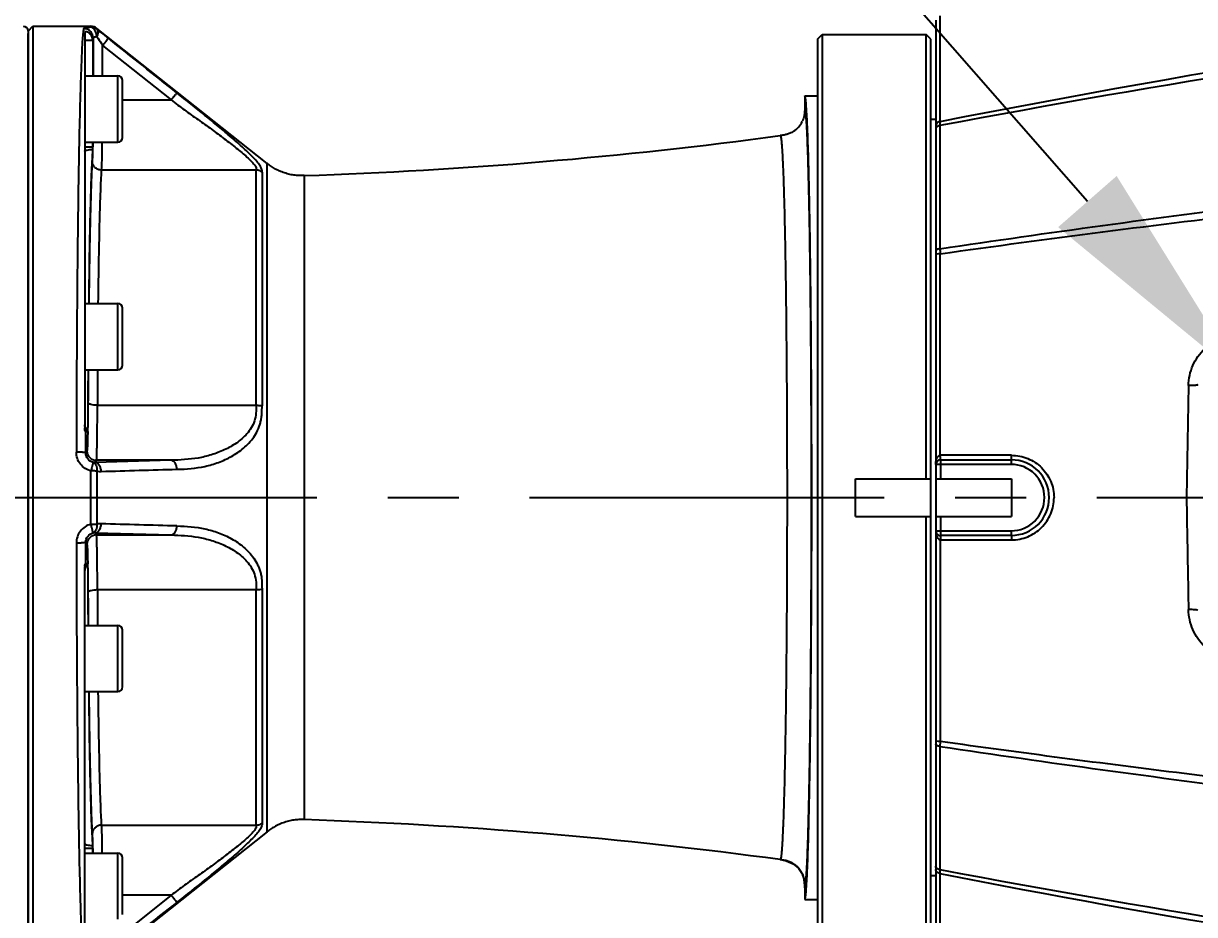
# Model space of a CAD drawing. Header units: millimetres. Extents: x 5828 to 6704, y 123 to 421.
# Drawn here: x 6413.49 to 6419.68, y 194.13 to 198.85 of the extents above; entities that cross this region are included whole.
import ezdxf
from ezdxf import colors
from ezdxf.entities.mleader import LeaderData, LeaderLine
from ezdxf.math import Vec2, Vec3

# ---------------------------------------------------------------- set-up
doc = ezdxf.new("R2010")
doc.units = ezdxf.units.MM
doc.linetypes.add('CENTER', pattern=[0.6, 0.375, -0.075, 0.075, -0.075])
for name, color, linetype in [('中心线', 7, 'Continuous'), ('外形图', 7, 'Continuous'), ('多重引线', 7, 'Continuous'), ('尺寸标注', 7, 'Continuous')]:
    doc.layers.add(name, color=color, linetype=linetype)
doc.styles.add('微软雅黑', font='msyh.ttc', dxfattribs={"height": 1.5})
doc.dimstyles.new('尺寸标注_1_20比例', dxfattribs={"dimtxt": 1.5, "dimasz": 1.25, "dimexe": 0.5, "dimexo": 0.4, "dimgap": 0.5, "dimtad": 1, "dimdec": 1, "dimlfac": 20, "dimdsep": 46, "dimtxsty": '微软雅黑', "dimcen": 0.09, "dimadec": 0, "dimazin": 0, "dimtp": 0.01, "dimtm": 0.01, "dimtfac": 1, "dimtdec": 1, "dimtofl": 0, "dimtmove": 0, "dimatfit": 3, "dimfxl": 1, "dimtolj": 1, "dimarcsym": 0})

# ---------------------------------------------------------------- blocks, each defined once
blk = doc.blocks.new('*D805')
at = {"layer": 'Defpoints', "color": 0}
for p in [(6422.8098, 207.0919), (6422.8098, 204.1861), (6419.9348, 196.9649)]:
    blk.add_point(p, dxfattribs=at)
at = {"layer": '尺寸标注', "color": 0, "lineweight": -2}
for p, q in [((6419.9348, 197.3649), (6419.9348, 207.5919)), ((6422.8098, 204.5861), (6422.8098, 207.5919)), ((6418.6848, 207.0919), (6417.4348, 207.0919)), ((6424.0598, 207.0919), (6429.9654, 207.0919))]:
    blk.add_line(p, q, dxfattribs=at)
at = {"layer": '尺寸标注', "color": 0}
for points in [[(6418.6848, 206.8836), (6418.6848, 207.3002), (6419.9348, 207.0919)], [(6424.0598, 207.3002), (6424.0598, 206.8836), (6422.8098, 207.0919)]]:
    blk.add_solid(points, dxfattribs=at)
at = {"layer": '尺寸标注', "color": 0, "insert": (6427.6376, 208.355), "char_height": 1.5, "attachment_point": 5, "style": '微软雅黑'}
blk.add_mtext('\\A1;57.5', dxfattribs=at)

msp = doc.modelspace()

# ---------------------------------------------------------------- linework, layer by layer
at = {"layer": '中心线', "linetype": 'CENTER', "ltscale": 5}
msp.add_line((6392.1624, 196.3399), (6436.3067, 196.3399), dxfattribs=at)
at = {"layer": '外形图', "color": 7, "linetype": 'Continuous'}
for p, q in [((6418.332, 198.8885), (6418.3308, 198.3278)), ((6413.5098, 198.8079), (6413.5348, 198.8329)), ((6413.5348, 198.8329), (6413.5348, 193.8469)), ((6413.5348, 198.8329), (6413.8424, 198.8329)), ((6413.8424, 198.8278), (6413.8424, 198.8329)), ((6413.8735, 198.8221), (6413.8735, 198.817)), ((6414.7738, 198.1081), (6413.8735, 198.8221)), ((6418.3098, 198.8649), (6418.3098, 193.815)), ((6413.5098, 198.8079), (6413.5098, 193.8719)), ((6413.5098, 193.8723), (6413.5098, 198.7957)), ((6413.8098, 198.8007), (6413.8098, 196.7082)), ((6413.8516, 198.7578), (6413.8098, 198.7578)), ((6413.8516, 198.7578), (6413.8516, 198.5706)), ((6413.8536, 198.7717), (6413.8535, 198.5706)), ((6417.6848, 198.7641), (6417.7098, 198.7891)), ((6417.6848, 198.7641), (6417.6848, 193.9158)), ((6417.7098, 198.7891), (6417.7098, 193.8908)), ((6417.7098, 198.7891), (6418.2598, 198.7891)), ((6418.2598, 196.4399), (6418.2598, 198.7891)), ((6418.2848, 198.7641), (6418.2598, 198.7891)), ((6418.2848, 193.9158), (6418.2848, 198.7641)), ((6413.9035, 198.5706), (6413.9036, 198.7322)), ((6413.9036, 198.7322), (6414.2663, 198.4434)), ((6413.8098, 198.5706), (6413.9848, 198.5706)), ((6413.9848, 198.2206), (6413.9848, 198.5706)), ((6414.0098, 198.2456), (6414.0098, 198.5456)), ((6414.0098, 198.4434), (6414.2663, 198.4434)), ((6417.6171, 198.4649), (6417.6171, 198.4035)), ((6417.6171, 198.4649), (6417.6172, 198.4649)), ((6417.6171, 198.4649), (6417.6848, 198.4649)), ((6417.6172, 198.4035), (6417.6171, 198.4035)), ((6418.3098, 198.3399), (6418.2848, 198.3399)), ((6418.3308, 198.3278), (6418.3314, 198.3074)), ((6418.3318, 198.3075), (6418.3323, 197.6558)), ((6413.8098, 198.2206), (6413.9848, 198.2206)), ((6413.8098, 198.1959), (6413.8516, 198.1959)), ((6413.8516, 198.2206), (6413.8516, 198.1959)), ((6417.4873, 198.2549), (6417.4872, 198.2549)), ((6417.4891, 198.2552), (6417.4873, 198.2549)), ((6417.4891, 198.2551), (6417.4873, 198.2549)), ((6414.7163, 198.0723), (6413.899, 198.0723)), ((6414.7163, 196.8285), (6414.7163, 198.0723)), ((6414.7738, 194.5717), (6414.7738, 198.1081)), ((6414.7474, 198.0619), (6414.7474, 196.8255)), ((6414.9702, 198.0434), (6414.9702, 194.6365)), ((6418.3341, 196.5636), (6418.3329, 197.6298)), ((6413.8098, 197.3664), (6413.9848, 197.3664)), ((6413.9848, 197.0164), (6413.9848, 197.3664)), ((6414.0098, 197.0414), (6414.0098, 197.3414)), ((6413.8098, 197.0164), (6413.9848, 197.0164)), ((6419.6468, 196.9324), (6419.636, 196.3399)), ((6413.8767, 196.8285), (6414.7163, 196.8285)), ((6413.8128, 196.6899), (6413.8253, 196.6899)), ((6413.821, 196.5873), (6413.8153, 196.5758)), ((6413.8654, 196.5262), (6413.871, 196.5373)), ((6414.2663, 196.5373), (6413.8654, 196.5262)), ((6414.2663, 196.5373), (6413.871, 196.5373)), ((6418.7105, 196.5638), (6418.3341, 196.5636)), ((6418.3348, 196.5399), (6418.3348, 196.4399)), ((6418.3348, 196.5399), (6418.7098, 196.5399)), ((6418.7098, 196.5154), (6418.7098, 196.5399)), ((6413.8424, 196.1989), (6413.8424, 196.481)), ((6413.8735, 196.4804), (6413.8735, 196.1995)), ((6418.7098, 196.5154), (6418.3348, 196.5154)), ((6417.8848, 196.2399), (6417.8848, 196.4399)), ((6417.8848, 196.4399), (6418.2848, 196.4399)), ((6418.3098, 196.4399), (6418.7098, 196.4399)), ((6418.7098, 196.4399), (6418.7098, 196.2399)), ((6417.8848, 196.2399), (6418.2848, 196.2399)), ((6418.2598, 193.8908), (6418.2598, 196.2399)), ((6418.3098, 196.2399), (6418.7098, 196.2399)), ((6418.3348, 196.2399), (6418.3348, 196.1399)), ((6413.871, 196.1425), (6413.8654, 196.1537)), ((6413.8654, 196.1537), (6414.2663, 196.1425)), ((6418.3348, 196.1645), (6418.7098, 196.1645)), ((6418.7098, 196.1399), (6418.7098, 196.1645)), ((6413.8153, 196.104), (6413.821, 196.0926)), ((6413.871, 196.1425), (6414.2663, 196.1425)), ((6418.3341, 196.1162), (6418.7105, 196.1161)), ((6418.7098, 196.1399), (6418.3348, 196.1399)), ((6413.8098, 193.8792), (6413.8098, 195.9717)), ((6413.8253, 195.9899), (6413.8128, 195.9899)), ((6414.7163, 195.8514), (6413.8767, 195.8514)), ((6414.7163, 194.6075), (6414.7163, 195.8514)), ((6414.7474, 195.8543), (6414.7474, 194.6179)), ((6413.8098, 195.6635), (6413.9848, 195.6635)), ((6413.9848, 195.3135), (6413.9848, 195.6635)), ((6414.0098, 195.3385), (6414.0098, 195.6385)), ((6413.8098, 195.3135), (6413.9848, 195.3135)), ((6418.3329, 195.0501), (6418.3323, 195.0241)), ((6418.3318, 195.0241), (6418.3314, 194.3724)), ((6413.899, 194.6075), (6414.7163, 194.6075)), ((6414.7738, 194.5717), (6413.8735, 193.8577)), ((6413.8516, 194.484), (6413.8098, 194.484)), ((6413.8516, 194.484), (6413.8516, 194.4593)), ((6413.8098, 194.4593), (6413.9848, 194.4593)), ((6413.9848, 194.1093), (6413.9848, 194.4593)), ((6414.0098, 194.1343), (6414.0098, 194.4343)), ((6417.4872, 194.425), (6417.4873, 194.425)), ((6417.4887, 194.4248), (6417.4873, 194.425)), ((6417.4887, 194.4247), (6417.4873, 194.425)), ((6418.3098, 194.3399), (6418.2848, 194.3399)), ((6418.3308, 194.352), (6418.332, 193.7914)), ((6414.2663, 194.2365), (6413.9036, 193.9476)), ((6414.2663, 194.2365), (6414.0098, 194.2365)), ((6417.6171, 194.2763), (6417.6171, 194.2149)), ((6417.6171, 194.2763), (6417.6172, 194.2763)), ((6417.6172, 194.2149), (6417.6171, 194.2149)), ((6417.6171, 194.2149), (6417.6848, 194.2149))]:
    msp.add_line(p, q, dxfattribs=at)
msp.add_lwpolyline([(6417.4872, 194.425), (6417.5194, 194.4191), (6417.5561, 194.4034), (6417.5843, 194.3794), (6417.6046, 194.3484), (6417.6156, 194.31), (6417.6171, 194.2763)], dxfattribs=at)
for centre, radius, start, end in [((6430.2659, 134.9574), 64.4644, 94.343162, 100.668847), ((6429.6347, 140.8304), 58.598, 96.917156, 101.122357), ((6413.4848, 198.8075), 0.025, 0, 89), ((6413.8424, 198.7829), 0.05, 51.58558, 90), ((6413.8424, 198.7777), 0.0501, 51.65977, 90.00437), ((6413.9848, 198.5456), 0.025, 0, 90), ((6417.4876, 198.3857), 0.129, 302.94439, 333.89504), ((6417.4911, 198.3839), 0.1251, 333.96246, 335.25832), ((6417.4887, 198.3842), 0.1272, 296.81353, 302.88834), ((6407.0702, 198.323), 6.7827, 358.92622, 359.12509), ((6413.9848, 198.2456), 0.025, 270, 0), ((6414.1377, 223.0295), 25, 271.90825, 277.69968), ((6413.9848, 197.3414), 0.025, 0, 90), ((6507.4466, 196.3864), 93.6215, 179.613828, 179.801232), ((6499.548, 196.3958), 85.6725, 179.584083, 179.710623), ((6413.9848, 197.0414), 0.025, 270, 0), ((6413.8599, 196.7262), 0.0501, 180.0423, 226.34527), ((6413.871, 196.5873), 0.05, 180.05822, 269.96976), ((6413.8625, 196.578), 0.0519, 260.27597, 273.19401), ((6418.3348, 196.5149), 0.025, 90, 180), ((6418.7098, 196.3399), 0.2, 270, 90), ((6413.8936, 196.5788), 0.1004, 258.45064, 271.65695), ((6418.7098, 196.3404), 0.175, 359.85997, 89.99435), ((6418.7098, 196.3395), 0.175, 270.00645, 0.13985), ((6413.8625, 196.1018), 0.0519, 86.80422, 99.72592), ((6413.8936, 196.1011), 0.1004, 88.33973, 101.55287), ((6418.3348, 196.1649), 0.025, 180, 270.00027), ((6413.871, 196.0925), 0.05, 90.03021, 179.94175), ((6413.8863, 195.9717), 0.0765, 177.21106, 180.03322), ((6413.8601, 195.9537), 0.0503, 164.57894, 178.74616), ((6413.8599, 195.9537), 0.0501, 149.09065, 164.51838), ((6413.86, 195.9535), 0.0503, 133.6546, 149.02949), ((6413.8611, 195.9528), 0.0507, 132.88445, 148.69312), ((6509.8231, 196.3056), 95.9981, 180.201088, 180.383853), ((6497.9915, 196.2745), 84.1159, 180.288203, 180.417084), ((6413.9848, 195.6385), 0.025, 0, 90), ((6413.9848, 195.3385), 0.025, 270, 0), ((6414.1377, 169.6504), 25, 82.30032, 88.09175), ((6407.4145, 194.3627), 6.4383, 0.85996, 1.07961), ((6413.9848, 194.4343), 0.025, 0, 90), ((6417.488, 194.2946), 0.1284, 46.55574, 63.10248), ((6417.4893, 194.2959), 0.1266, 40.74632, 46.57943), ((6417.4869, 194.2941), 0.1295, 29.12329, 40.64944), ((6417.484, 194.2924), 0.1329, 24.61647, 29.16955), ((6430.3096, 258.0543), 64.7986, 259.347477, 265.64051), ((6429.6878, 252.1677), 58.9205, 258.886661, 265.827757)]:
    msp.add_arc(centre, radius, start, end, dxfattribs=at)
for points, knots in [([(6413.8036, 198.8214), (6413.8034, 198.8204), (6413.8026, 198.8156), (6413.802, 198.8107), (6413.8016, 198.8068)], [0, 0, 0, 0, 0.212936, 1, 1, 1, 1]), ([(6413.8424, 198.8278), (6413.837, 198.8275), (6413.8276, 198.8269), (6413.8156, 198.8256), (6413.8082, 198.8242), (6413.8047, 198.8228), (6413.8037, 198.8219), (6413.8036, 198.8214)], [0, 0, 0, 0, 0.405421, 0.712736, 0.909587, 0.966421, 1, 1, 1, 1]), ([(6413.8536, 198.7717), (6413.8536, 198.7781), (6413.851, 198.7912), (6413.8398, 198.8077), (6413.8233, 198.8188), (6413.8101, 198.8214), (6413.8036, 198.8214)], [0, 0, 0, 0, 0.249441, 0.499195, 0.749443, 1, 1, 1, 1]), ([(6413.873, 198.7793), (6413.8727, 198.7854), (6413.8709, 198.7971), (6413.8644, 198.8125), (6413.8549, 198.8238), (6413.8464, 198.8275), (6413.8424, 198.8278)], [0, 0, 0, 0, 0.298098, 0.571838, 0.804954, 1, 1, 1, 1]), ([(6413.8735, 198.817), (6413.8753, 198.8153), (6413.879, 198.8087), (6413.879, 198.795), (6413.8755, 198.7847), (6413.873, 198.7793)], [0, 0, 0, 0, 0.189223, 0.544547, 1, 1, 1, 1]), ([(6413.8735, 198.817), (6413.8783, 198.8134), (6413.8989, 198.7978), (6413.9192, 198.7819), (6413.9347, 198.7696)], [0, 0, 0, 0, 0.233339, 1, 1, 1, 1]), ([(6413.7978, 198.7651), (6413.795, 198.7257), (6413.7905, 198.6284), (6413.7849, 198.4562), (6413.7797, 198.2332), (6413.7752, 197.9648), (6413.7713, 197.6574), (6413.7672, 197.1917), (6413.7657, 196.8292), (6413.7653, 196.5806)], [0, 0, 0, 0, 0.054209, 0.133712, 0.236619, 0.36047, 0.502299, 0.658708, 1, 1, 1, 1]), ([(6413.8016, 198.8068), (6413.8012, 198.804), (6413.7997, 198.7901), (6413.7986, 198.7761), (6413.7978, 198.7651)], [0, 0, 0, 0, 0.206741, 1, 1, 1, 1]), ([(6413.8516, 198.7578), (6413.8516, 198.7661), (6413.8484, 198.7788), (6413.84, 198.7907), (6413.834, 198.7965), (6413.8284, 198.8007), (6413.8214, 198.8031), (6413.8154, 198.8038), (6413.8098, 198.8025), (6413.8098, 198.8006)], [0, 0, 0, 0, 0.354285, 0.532733, 0.622122, 0.708993, 0.83453, 0.919557, 1, 1, 1, 1]), ([(6413.8516, 198.7578), (6413.8518, 198.7592), (6413.8524, 198.7638), (6413.853, 198.7684), (6413.8536, 198.7717)], [0, 0, 0, 0, 0.286152, 1, 1, 1, 1]), ([(6413.8536, 198.7717), (6413.8538, 198.774), (6413.8589, 198.7765), (6413.8654, 198.7781), (6413.8703, 198.7789), (6413.873, 198.7793)], [0, 0, 0, 0, 0.322227, 0.617728, 1, 1, 1, 1]), ([(6413.873, 198.7793), (6413.8756, 198.7755), (6413.886, 198.76), (6413.8961, 198.7442), (6413.9036, 198.7322)], [0, 0, 0, 0, 0.242014, 1, 1, 1, 1]), ([(6413.9347, 198.7696), (6413.9343, 198.7694), (6413.9333, 198.7682), (6413.9313, 198.7661), (6413.9284, 198.7626), (6413.9245, 198.7581), (6413.92, 198.7525), (6413.9129, 198.7438), (6413.9074, 198.7369), (6413.9036, 198.7322)], [0, 0, 0, 0, 0.026932, 0.088612, 0.183168, 0.307109, 0.456291, 0.625636, 1, 1, 1, 1]), ([(6414.2973, 198.4807), (6414.2969, 198.4805), (6414.296, 198.4793), (6414.2939, 198.4771), (6414.291, 198.4736), (6414.2854, 198.467), (6414.277, 198.4568), (6414.27, 198.4481), (6414.2663, 198.4434)], [0, 0, 0, 0, 0.028502, 0.091264, 0.186379, 0.310384, 0.627783, 1, 1, 1, 1]), ([(6414.2663, 198.4434), (6414.2897, 198.4255), (6414.3367, 198.3901), (6414.4085, 198.3397), (6414.4789, 198.2894), (6414.5358, 198.2473), (6414.5796, 198.2138), (6414.6107, 198.1893), (6414.6401, 198.1655), (6414.6667, 198.1427), (6414.6889, 198.1214), (6414.7039, 198.1049), (6414.7121, 198.093), (6414.7165, 198.0839), (6414.7172, 198.0766), (6414.7163, 198.0724)], [0, 0, 0, 0, 0.149931, 0.299262, 0.44653, 0.590025, 0.65958, 0.727081, 0.791683, 0.851733, 0.905261, 0.948404, 0.96486, 0.978244, 1, 1, 1, 1]), ([(6414.7474, 198.0619), (6414.7474, 198.0664), (6414.7466, 198.0771), (6414.7379, 198.0943), (6414.7229, 198.1143), (6414.7022, 198.1373), (6414.6771, 198.1625), (6414.6487, 198.1892), (6414.618, 198.2168), (6414.5742, 198.255), (6414.5166, 198.3036), (6414.4205, 198.3824), (6414.3468, 198.4413), (6414.2973, 198.4807)], [0, 0, 0, 0, 0.021639, 0.05083, 0.091498, 0.142208, 0.200245, 0.263421, 0.330259, 0.399793, 0.544523, 0.694222, 1, 1, 1, 1]), ([(6417.6255, 198.41), (6417.6249, 198.4178), (6417.6237, 198.4314), (6417.622, 198.447), (6417.6205, 198.4561), (6417.6195, 198.4606), (6417.6186, 198.4633), (6417.6177, 198.4648), (6417.6172, 198.4649)], [0, 0, 0, 0, 0.423749, 0.730739, 0.840393, 0.921043, 0.973308, 1, 1, 1, 1]), ([(6417.6531, 196.3399), (6417.6531, 196.4738), (6417.6527, 196.7366), (6417.651, 197.0603), (6417.649, 197.3079), (6417.6472, 197.4808), (6417.6451, 197.6428), (6417.6428, 197.7922), (6417.6402, 197.9278), (6417.6374, 198.0481), (6417.6345, 198.152), (6417.6317, 198.2279), (6417.6294, 198.2797), (6417.6278, 198.3116), (6417.6261, 198.3388), (6417.6244, 198.3612), (6417.6228, 198.3788), (6417.6211, 198.3914), (6417.6196, 198.399), (6417.6184, 198.4024), (6417.6176, 198.4035), (6417.6172, 198.4035)], [0, 0, 0, 0, 0.194591, 0.381739, 0.470256, 0.554262, 0.632953, 0.705574, 0.771431, 0.829891, 0.880397, 0.922467, 0.940209, 0.955701, 0.968903, 0.979788, 0.988333, 0.994522, 0.998364, 0.99943, 1, 1, 1, 1]), ([(6417.6255, 194.2699), (6417.6282, 194.3063), (6417.6324, 194.3976), (6417.6377, 194.5605), (6417.6424, 194.7734), (6417.6465, 195.0304), (6417.6498, 195.3241), (6417.6532, 195.7648), (6417.6548, 196.34), (6417.6532, 196.9152), (6417.6498, 197.3558), (6417.6465, 197.6496), (6417.6424, 197.9065), (6417.6377, 198.1194), (6417.6324, 198.2823), (6417.6282, 198.3736), (6417.6255, 198.41)], [0, 0, 0, 0, 0.026442, 0.066175, 0.118093, 0.18074, 0.25236, 0.33094, 0.500013, 0.669084, 0.747661, 0.819278, 0.881921, 0.933835, 0.973563, 1, 1, 1, 1]), ([(6417.6155, 198.3687), (6417.6151, 198.3656), (6417.6129, 198.3529), (6417.6088, 198.3404), (6417.6047, 198.3316)], [0, 0, 0, 0, 0.245559, 1, 1, 1, 1]), ([(6418.3308, 198.3278), (6418.3253, 198.3271), (6418.3148, 198.3226), (6418.3098, 198.3119), (6418.3098, 198.3069)], [0, 0, 0, 0, 0.527128, 1, 1, 1, 1]), ([(6418.3323, 197.6558), (6418.9055, 197.742), (6420.0542, 197.8992), (6421.7818, 198.0965), (6423.5134, 198.2529), (6424.6698, 198.3295), (6425.2483, 198.3615)], [0, 0, 0, 0, 0.250048, 0.500081, 0.750075, 1, 1, 1, 1]), ([(6417.522, 198.2614), (6417.5193, 198.2606), (6417.5085, 198.2579), (6417.4974, 198.2562), (6417.4891, 198.2551)], [0, 0, 0, 0, 0.252996, 1, 1, 1, 1]), ([(6417.546, 198.2707), (6417.5441, 198.2697), (6417.5363, 198.2661), (6417.5282, 198.2632), (6417.522, 198.2614)], [0, 0, 0, 0, 0.253422, 1, 1, 1, 1]), ([(6418.3314, 198.3074), (6418.3295, 198.3073), (6418.3227, 198.306), (6418.3159, 198.3024), (6418.3128, 198.2983)], [0, 0, 0, 0, 0.273421, 1, 1, 1, 1]), ([(6418.3329, 197.6298), (6418.906, 197.7102), (6420.0542, 197.8577), (6421.7806, 198.0427), (6423.5105, 198.1882), (6424.6657, 198.2569), (6425.2435, 198.2846)], [0, 0, 0, 0, 0.250047, 0.500082, 0.750077, 1, 1, 1, 1]), ([(6413.899, 198.0724), (6413.9, 198.0897), (6413.9015, 198.139), (6413.9021, 198.1882), (6413.9024, 198.2202)], [0, 0, 0, 0, 0.350861, 1, 1, 1, 1]), ([(6417.4873, 198.2549), (6417.4877, 198.2548), (6417.4885, 198.2539), (6417.4898, 198.2507), (6417.4913, 198.2437), (6417.4929, 198.232), (6417.4946, 198.2157), (6417.4963, 198.1949), (6417.498, 198.1697), (6417.4996, 198.1401), (6417.502, 198.092), (6417.5047, 198.0216), (6417.5077, 197.9252), (6417.5105, 197.8136), (6417.5131, 197.6878), (6417.5154, 197.5491), (6417.5175, 197.3988), (6417.5193, 197.2383), (6417.5213, 197.0086), (6417.523, 196.7081), (6417.5235, 196.4642), (6417.5235, 196.3399)], [0, 0, 0, 0, 0.000594, 0.001671, 0.005519, 0.011709, 0.020251, 0.031131, 0.044328, 0.059814, 0.07755, 0.119608, 0.170102, 0.228553, 0.294402, 0.367018, 0.445707, 0.529714, 0.618234, 0.805392, 1, 1, 1, 1]), ([(6413.8098, 198.1718), (6413.8098, 198.1734), (6413.8128, 198.1757), (6413.817, 198.1774), (6413.8246, 198.1795), (6413.8366, 198.1812), (6413.847, 198.1818), (6413.8527, 198.182)], [0, 0, 0, 0, 0.106142, 0.197015, 0.314981, 0.623806, 1, 1, 1, 1]), ([(6413.8512, 198.1777), (6413.8499, 198.1625), (6413.8476, 198.1263), (6413.8432, 198.0314), (6413.8386, 197.8729), (6413.8338, 197.6396), (6413.8315, 197.4649), (6413.8304, 197.369)], [0, 0, 0, 0, 0.056499, 0.134569, 0.352176, 0.644433, 1, 1, 1, 1]), ([(6413.8512, 198.1777), (6413.8511, 198.1711), (6413.8506, 198.1521), (6413.8498, 198.133), (6413.849, 198.1205)], [0, 0, 0, 0, 0.344354, 1, 1, 1, 1]), ([(6413.849, 198.1205), (6413.8466, 198.0818), (6413.8427, 197.9872), (6413.8381, 197.8211), (6413.834, 197.6089), (6413.8319, 197.4526), (6413.8309, 197.3678)], [0, 0, 0, 0, 0.154204, 0.377214, 0.662091, 1, 1, 1, 1]), ([(6413.899, 198.0723), (6413.8925, 198.0724), (6413.8795, 198.0749), (6413.8629, 198.0856), (6413.8517, 198.1015), (6413.849, 198.1142), (6413.849, 198.1205)], [0, 0, 0, 0, 0.25422, 0.506115, 0.754461, 1, 1, 1, 1]), ([(6413.8812, 197.3686), (6413.8822, 197.4478), (6413.8844, 197.5937), (6413.8884, 197.7919), (6413.8929, 197.9473), (6413.8967, 198.036), (6413.899, 198.0723)], [0, 0, 0, 0, 0.337408, 0.621812, 0.844851, 1, 1, 1, 1]), ([(6414.7474, 198.0619), (6414.7408, 198.0669), (6414.7301, 198.0715), (6414.7191, 198.0723), (6414.7163, 198.0723)], [0, 0, 0, 0, 0.747174, 1, 1, 1, 1]), ([(6414.9702, 198.0435), (6414.9627, 198.0433), (6414.9468, 198.0427), (6414.9216, 198.0444), (6414.8943, 198.0494), (6414.8659, 198.0572), (6414.8384, 198.0678), (6414.8135, 198.0801), (6414.7922, 198.0937), (6414.7798, 198.1036), (6414.7739, 198.1082)], [0, 0, 0, 0, 0.106958, 0.224643, 0.35817, 0.500025, 0.64187, 0.775376, 0.893046, 1, 1, 1, 1]), ([(6418.3323, 197.6558), (6418.3294, 197.6556), (6418.3238, 197.6548), (6418.3155, 197.6523), (6418.3098, 197.6474), (6418.3098, 197.6439)], [0, 0, 0, 0, 0.329402, 0.617608, 1, 1, 1, 1]), ([(6418.3318, 197.6558), (6418.3321, 197.6537), (6418.3329, 197.645), (6418.3328, 197.6363), (6418.3329, 197.6298)], [0, 0, 0, 0, 0.241721, 1, 1, 1, 1]), ([(6418.3329, 197.6298), (6418.3274, 197.6296), (6418.3199, 197.6287), (6418.312, 197.6258), (6418.3098, 197.6233), (6418.3098, 197.6222)], [0, 0, 0, 0, 0.654811, 0.871041, 1, 1, 1, 1]), ([(6419.6468, 196.9324), (6419.6474, 196.9685), (6419.6633, 197.0413), (6419.7267, 197.1328), (6419.8199, 197.1937), (6419.8932, 197.208), (6419.9295, 197.2081)], [0, 0, 0, 0, 0.249349, 0.499112, 0.749479, 1, 1, 1, 1]), ([(6413.8277, 197.0179), (6413.8276, 197.0035), (6413.8272, 196.9448), (6413.8269, 196.8862), (6413.8267, 196.8421)], [0, 0, 0, 0, 0.246874, 1, 1, 1, 1]), ([(6419.6952, 196.9365), (6419.6952, 196.936), (6419.6937, 196.9352), (6419.6911, 196.9346), (6419.6866, 196.9338), (6419.6779, 196.933), (6419.6644, 196.9323), (6419.653, 196.9323), (6419.6468, 196.9324)], [0, 0, 0, 0, 0.026894, 0.085485, 0.177563, 0.300284, 0.620321, 1, 1, 1, 1]), ([(6413.8267, 196.8421), (6413.8266, 196.8305), (6413.8264, 196.7869), (6413.8261, 196.7432), (6413.8256, 196.7112)], [0, 0, 0, 0, 0.264822, 1, 1, 1, 1]), ([(6413.8767, 196.8285), (6413.8703, 196.8285), (6413.8585, 196.8292), (6413.8447, 196.8314), (6413.8357, 196.8343), (6413.8303, 196.8368), (6413.8268, 196.8399), (6413.8267, 196.8421)], [0, 0, 0, 0, 0.353537, 0.658746, 0.780831, 0.878072, 1, 1, 1, 1]), ([(6413.871, 196.5374), (6413.8716, 196.5389), (6413.8725, 196.545), (6413.8731, 196.5595), (6413.874, 196.584), (6413.8747, 196.6183), (6413.8754, 196.6613), (6413.8762, 196.7323), (6413.8765, 196.7889), (6413.8767, 196.8285)], [0, 0, 0, 0, 0.01639, 0.063479, 0.149409, 0.268224, 0.417195, 0.592367, 1, 1, 1, 1]), ([(6414.7163, 196.8285), (6414.7168, 196.8144), (6414.716, 196.7863), (6414.7087, 196.7454), (6414.6918, 196.7086), (6414.6685, 196.6774), (6414.6414, 196.6508), (6414.6022, 196.6205), (6414.5485, 196.5906), (6414.4801, 196.5649), (6414.3862, 196.5424), (6414.314, 196.539), (6414.2663, 196.5374)], [0, 0, 0, 0, 0.070771, 0.140076, 0.206769, 0.271106, 0.334073, 0.396195, 0.518568, 0.639995, 0.761149, 1, 1, 1, 1]), ([(6414.2973, 196.4901), (6414.3469, 196.4907), (6414.422, 196.4966), (6414.5181, 196.5246), (6414.5872, 196.5562), (6414.6405, 196.5923), (6414.6785, 196.6281), (6414.7042, 196.6593), (6414.7253, 196.6953), (6414.7372, 196.729), (6414.7438, 196.7575), (6414.7459, 196.78), (6414.7466, 196.8027), (6414.7472, 196.8179), (6414.7474, 196.8255)], [0, 0, 0, 0, 0.236086, 0.354777, 0.474659, 0.596647, 0.659015, 0.722723, 0.788385, 0.856579, 0.89168, 0.927535, 0.963807, 1, 1, 1, 1]), ([(6414.7163, 196.8285), (6414.7191, 196.8285), (6414.7295, 196.8282), (6414.7399, 196.8272), (6414.7474, 196.8256)], [0, 0, 0, 0, 0.267072, 1, 1, 1, 1]), ([(6413.8128, 196.6899), (6413.8121, 196.691), (6413.8112, 196.6938), (6413.8101, 196.6999), (6413.8098, 196.7048), (6413.8098, 196.7082)], [0, 0, 0, 0, 0.202974, 0.46272, 1, 1, 1, 1]), ([(6413.8253, 196.6899), (6413.8251, 196.6749), (6413.8246, 196.6488), (6413.8237, 196.6163), (6413.8227, 196.5973), (6413.8218, 196.589), (6413.821, 196.5873)], [0, 0, 0, 0, 0.439296, 0.761334, 0.944784, 1, 1, 1, 1]), ([(6413.8253, 196.6899), (6413.8254, 196.6899), (6413.8258, 196.6899), (6413.8262, 196.6899), (6413.8266, 196.6899)], [0, 0, 0, 0, 0.096084, 1, 1, 1, 1]), ([(6413.8153, 196.5758), (6413.8152, 196.5763), (6413.8135, 196.5771), (6413.8108, 196.5778), (6413.806, 196.5786), (6413.7999, 196.5793), (6413.7925, 196.5799), (6413.7808, 196.5805), (6413.7716, 196.5806), (6413.7653, 196.5806)], [0, 0, 0, 0, 0.028558, 0.089315, 0.182973, 0.306728, 0.456091, 0.625699, 1, 1, 1, 1]), ([(6413.8424, 196.481), (6413.8314, 196.4836), (6413.8102, 196.4928), (6413.785, 196.5163), (6413.7689, 196.5467), (6413.7653, 196.5694), (6413.7653, 196.5806)], [0, 0, 0, 0, 0.250386, 0.500579, 0.750479, 1, 1, 1, 1]), ([(6413.8537, 196.5268), (6413.843, 196.5293), (6413.8227, 196.5422), (6413.8152, 196.5649), (6413.8153, 196.5758)], [0, 0, 0, 0, 0.503275, 1, 1, 1, 1]), ([(6413.8537, 196.5268), (6413.8535, 196.5265), (6413.8533, 196.5251), (6413.8524, 196.5224), (6413.8514, 196.5182), (6413.8493, 196.51), (6413.8463, 196.4975), (6413.8438, 196.4868), (6413.8424, 196.481)], [0, 0, 0, 0, 0.025533, 0.086046, 0.179688, 0.303073, 0.62208, 1, 1, 1, 1]), ([(6413.8537, 196.5268), (6413.8572, 196.5258), (6413.864, 196.5214), (6413.8706, 196.5104), (6413.874, 196.4962), (6413.874, 196.4858), (6413.8735, 196.4804)], [0, 0, 0, 0, 0.197323, 0.427913, 0.698846, 1, 1, 1, 1]), ([(6413.8965, 196.4784), (6413.8962, 196.4845), (6413.8944, 196.4962), (6413.8878, 196.5115), (6413.8781, 196.5226), (6413.8694, 196.526), (6413.8654, 196.5262)], [0, 0, 0, 0, 0.298723, 0.571487, 0.80361, 1, 1, 1, 1]), ([(6414.2973, 196.4901), (6414.297, 196.4961), (6414.2951, 196.5077), (6414.2886, 196.5229), (6414.2789, 196.5338), (6414.2703, 196.5371), (6414.2663, 196.5373)], [0, 0, 0, 0, 0.29874, 0.57125, 0.8033, 1, 1, 1, 1]), ([(6418.3098, 196.5149), (6418.3098, 196.5243), (6418.3115, 196.5371), (6418.3166, 196.5486), (6418.3182, 196.5514)], [0, 0, 0, 0, 0.746649, 1, 1, 1, 1]), ([(6418.3182, 196.5514), (6418.3199, 196.5543), (6418.3239, 196.56), (6418.3306, 196.5634), (6418.3341, 196.5636)], [0, 0, 0, 0, 0.491517, 1, 1, 1, 1]), ([(6418.3348, 196.5399), (6418.3347, 196.5399), (6418.335, 196.5409), (6418.3346, 196.5418), (6418.3347, 196.5442), (6418.3346, 196.547), (6418.3345, 196.5505), (6418.3343, 196.5562), (6418.3342, 196.5606), (6418.3341, 196.5636)], [0, 0, 0, 0, 0.019132, 0.075272, 0.166458, 0.289712, 0.440497, 0.613959, 1, 1, 1, 1]), ([(6418.7098, 196.5399), (6418.71, 196.5399), (6418.7099, 196.5409), (6418.7102, 196.5419), (6418.7102, 196.5442), (6418.7104, 196.5484), (6418.7104, 196.5551), (6418.7105, 196.5607), (6418.7105, 196.5638)], [0, 0, 0, 0, 0.019731, 0.075973, 0.167165, 0.290343, 0.614493, 1, 1, 1, 1]), ([(6418.7105, 196.5638), (6418.7397, 196.5638), (6418.7987, 196.5522), (6418.8735, 196.5025), (6418.9237, 196.4281), (6418.9355, 196.3691), (6418.9355, 196.3399)], [0, 0, 0, 0, 0.250094, 0.499976, 0.749984, 1, 1, 1, 1]), ([(6413.8735, 196.4804), (6413.8711, 196.4805), (6413.8608, 196.4809), (6413.8504, 196.481), (6413.8424, 196.481)], [0, 0, 0, 0, 0.22446, 1, 1, 1, 1]), ([(6418.3348, 196.5154), (6418.3316, 196.5154), (6418.327, 196.5153), (6418.3211, 196.5153), (6418.3173, 196.5153), (6418.3144, 196.5151), (6418.3119, 196.5152), (6418.3108, 196.5149), (6418.3098, 196.5151), (6418.3098, 196.5149)], [0, 0, 0, 0, 0.382497, 0.555374, 0.706783, 0.831031, 0.923526, 0.98044, 1, 1, 1, 1]), ([(6417.5235, 196.3399), (6417.5235, 196.2156), (6417.523, 195.9717), (6417.5213, 195.6713), (6417.5193, 195.4416), (6417.5175, 195.2811), (6417.5154, 195.1308), (6417.5131, 194.9921), (6417.5105, 194.8663), (6417.5077, 194.7547), (6417.5047, 194.6582), (6417.502, 194.5878), (6417.4996, 194.5398), (6417.498, 194.5102), (6417.4963, 194.485), (6417.4946, 194.4642), (6417.4929, 194.4479), (6417.4913, 194.4362), (6417.4898, 194.4291), (6417.4885, 194.4259), (6417.4877, 194.425), (6417.4873, 194.425)], [0, 0, 0, 0, 0.194596, 0.381744, 0.470264, 0.554272, 0.632962, 0.70558, 0.77143, 0.829884, 0.88038, 0.92244, 0.940179, 0.955667, 0.968865, 0.979747, 0.98829, 0.99448, 0.998329, 0.999406, 1, 1, 1, 1]), ([(6417.6172, 194.2763), (6417.6176, 194.2764), (6417.6184, 194.2774), (6417.6196, 194.2808), (6417.6211, 194.2885), (6417.6228, 194.3011), (6417.6244, 194.3187), (6417.6261, 194.3411), (6417.6278, 194.3683), (6417.6294, 194.4002), (6417.6317, 194.452), (6417.6345, 194.5279), (6417.6374, 194.6318), (6417.6402, 194.7521), (6417.6428, 194.8876), (6417.6451, 195.0371), (6417.6472, 195.1991), (6417.649, 195.372), (6417.651, 195.6195), (6417.6527, 195.9432), (6417.6531, 196.206), (6417.6531, 196.3399)], [0, 0, 0, 0, 0.00057, 0.001636, 0.005478, 0.011668, 0.020214, 0.031101, 0.044304, 0.059798, 0.077543, 0.119615, 0.170122, 0.228585, 0.294443, 0.367065, 0.445757, 0.529765, 0.618282, 0.80542, 1, 1, 1, 1]), ([(6418.7105, 196.1161), (6418.7397, 196.1164), (6418.7986, 196.1274), (6418.8611, 196.1691), (6418.8985, 196.2145), (6418.9198, 196.2533), (6418.9322, 196.2959), (6418.9348, 196.3253), (6418.9355, 196.3399)], [0, 0, 0, 0, 0.249389, 0.498673, 0.623914, 0.749339, 0.874496, 1, 1, 1, 1]), ([(6419.636, 196.3399), (6419.6369, 196.2905), (6419.6404, 196.093), (6419.644, 195.8955), (6419.6468, 195.7475)], [0, 0, 0, 0, 0.250385, 1, 1, 1, 1]), ([(6413.8424, 196.1989), (6413.8314, 196.1962), (6413.8102, 196.1871), (6413.785, 196.1635), (6413.7689, 196.1332), (6413.7653, 196.1105), (6413.7653, 196.0992)], [0, 0, 0, 0, 0.250464, 0.500585, 0.750458, 1, 1, 1, 1]), ([(6413.8153, 196.104), (6413.8152, 196.115), (6413.8227, 196.1377), (6413.843, 196.1505), (6413.8537, 196.153)], [0, 0, 0, 0, 0.496887, 1, 1, 1, 1]), ([(6413.8424, 196.1989), (6413.8452, 196.1989), (6413.8555, 196.1989), (6413.8659, 196.1991), (6413.8735, 196.1995)], [0, 0, 0, 0, 0.268377, 1, 1, 1, 1]), ([(6413.8537, 196.153), (6413.8535, 196.1534), (6413.8533, 196.1547), (6413.8524, 196.1574), (6413.8514, 196.1617), (6413.8493, 196.1698), (6413.8463, 196.1824), (6413.8438, 196.1931), (6413.8424, 196.1989)], [0, 0, 0, 0, 0.025534, 0.086063, 0.179754, 0.303184, 0.62217, 1, 1, 1, 1]), ([(6413.8735, 196.1995), (6413.874, 196.1941), (6413.874, 196.1837), (6413.8705, 196.1695), (6413.864, 196.1584), (6413.8572, 196.154), (6413.8537, 196.153)], [0, 0, 0, 0, 0.301166, 0.572104, 0.80269, 1, 1, 1, 1]), ([(6413.8654, 196.1537), (6413.8694, 196.1539), (6413.8781, 196.1572), (6413.8878, 196.1683), (6413.8944, 196.1836), (6413.8962, 196.1953), (6413.8965, 196.2015)], [0, 0, 0, 0, 0.196305, 0.428292, 0.701162, 1, 1, 1, 1]), ([(6414.2663, 196.1425), (6414.2703, 196.1427), (6414.2789, 196.146), (6414.2885, 196.157), (6414.2951, 196.1721), (6414.297, 196.1837), (6414.2973, 196.1898)], [0, 0, 0, 0, 0.196617, 0.428536, 0.701149, 1, 1, 1, 1]), ([(6414.2973, 196.1898), (6414.3469, 196.1891), (6414.422, 196.1832), (6414.5181, 196.1553), (6414.5873, 196.1237), (6414.6515, 196.0801), (6414.6976, 196.0318), (6414.7215, 195.9907), (6414.7324, 195.9647), (6414.7388, 195.9439), (6414.7432, 195.9261), (6414.7452, 195.9113), (6414.7459, 195.8961), (6414.746, 195.8771), (6414.747, 195.8619), (6414.7474, 195.8543)], [0, 0, 0, 0, 0.23613, 0.354842, 0.474749, 0.596759, 0.722605, 0.788322, 0.822097, 0.856525, 0.891583, 0.909397, 0.927493, 0.963947, 1, 1, 1, 1]), ([(6418.3098, 196.1649), (6418.3098, 196.1648), (6418.3108, 196.165), (6418.3119, 196.1646), (6418.3144, 196.1647), (6418.3173, 196.1646), (6418.3211, 196.1646), (6418.327, 196.1645), (6418.3316, 196.1645), (6418.3348, 196.1645)], [0, 0, 0, 0, 0.01956, 0.076474, 0.168969, 0.293217, 0.444626, 0.617503, 1, 1, 1, 1]), ([(6418.3098, 196.1649), (6418.3098, 196.156), (6418.3114, 196.1438), (6418.316, 196.1327), (6418.3174, 196.13)], [0, 0, 0, 0, 0.747324, 1, 1, 1, 1]), ([(6413.8153, 196.104), (6413.8152, 196.1036), (6413.8135, 196.1028), (6413.8108, 196.102), (6413.806, 196.1012), (6413.7999, 196.1006), (6413.7925, 196.1), (6413.7808, 196.0994), (6413.7716, 196.0992), (6413.7653, 196.0992)], [0, 0, 0, 0, 0.028558, 0.089314, 0.182971, 0.306727, 0.45609, 0.625698, 1, 1, 1, 1]), ([(6413.7653, 196.0992), (6413.7657, 195.8506), (6413.7672, 195.4882), (6413.7713, 195.0224), (6413.7752, 194.7151), (6413.7797, 194.4467), (6413.7849, 194.2237), (6413.7905, 194.0514), (6413.795, 193.9541), (6413.7978, 193.9148)], [0, 0, 0, 0, 0.341291, 0.497701, 0.639529, 0.76338, 0.866287, 0.945791, 1, 1, 1, 1]), ([(6413.821, 196.0926), (6413.8218, 196.0909), (6413.8227, 196.0825), (6413.8237, 196.0635), (6413.8246, 196.031), (6413.8251, 196.005), (6413.8253, 195.9899)], [0, 0, 0, 0, 0.055156, 0.238557, 0.560696, 1, 1, 1, 1]), ([(6413.8767, 195.8513), (6413.8765, 195.8909), (6413.8762, 195.9475), (6413.8754, 196.0186), (6413.8747, 196.0616), (6413.874, 196.0959), (6413.8731, 196.1204), (6413.8725, 196.1348), (6413.8716, 196.141), (6413.871, 196.1425)], [0, 0, 0, 0, 0.407632, 0.582806, 0.731778, 0.850591, 0.936521, 0.983612, 1, 1, 1, 1]), ([(6414.2663, 196.1425), (6414.3139, 196.1409), (6414.3861, 196.1374), (6414.4799, 196.115), (6414.5483, 196.0893), (6414.6128, 196.0532), (6414.6714, 196.0044), (6414.7134, 195.9348), (6414.718, 195.8792), (6414.7163, 195.8513)], [0, 0, 0, 0, 0.238963, 0.360158, 0.481692, 0.604208, 0.729258, 0.860107, 1, 1, 1, 1]), ([(6418.3174, 196.13), (6418.3191, 196.1267), (6418.3231, 196.1203), (6418.3304, 196.1166), (6418.3341, 196.1162)], [0, 0, 0, 0, 0.491538, 1, 1, 1, 1]), ([(6418.3341, 196.1162), (6418.3341, 196.026), (6418.3339, 195.6706), (6418.3335, 195.3153), (6418.3329, 195.0501)], [0, 0, 0, 0, 0.253771, 1, 1, 1, 1]), ([(6418.3348, 196.1399), (6418.3347, 196.14), (6418.335, 196.139), (6418.3346, 196.138), (6418.3347, 196.1357), (6418.3346, 196.1329), (6418.3345, 196.1293), (6418.3343, 196.1237), (6418.3342, 196.1193), (6418.3341, 196.1162)], [0, 0, 0, 0, 0.01914, 0.075289, 0.166476, 0.289729, 0.44051, 0.613968, 1, 1, 1, 1]), ([(6418.7098, 196.1399), (6418.71, 196.1399), (6418.7099, 196.139), (6418.7102, 196.138), (6418.7102, 196.1356), (6418.7104, 196.1315), (6418.7104, 196.1248), (6418.7105, 196.1191), (6418.7105, 196.1161)], [0, 0, 0, 0, 0.019732, 0.075975, 0.167169, 0.290347, 0.614495, 1, 1, 1, 1]), ([(6413.8099, 195.9754), (6413.81, 195.9781), (6413.8107, 195.983), (6413.8115, 195.9881), (6413.8128, 195.9899)], [0, 0, 0, 0, 0.546266, 1, 1, 1, 1]), ([(6413.8266, 195.9899), (6413.8265, 195.9899), (6413.826, 195.9899), (6413.8256, 195.9899), (6413.8253, 195.9899)], [0, 0, 0, 0, 0.405736, 1, 1, 1, 1]), ([(6413.8256, 195.9687), (6413.8258, 195.9587), (6413.8263, 195.9151), (6413.8265, 195.8714), (6413.8267, 195.8378)], [0, 0, 0, 0, 0.228816, 1, 1, 1, 1]), ([(6413.8767, 195.8514), (6413.8703, 195.8513), (6413.8585, 195.8507), (6413.8447, 195.8484), (6413.8357, 195.8455), (6413.8303, 195.843), (6413.8268, 195.84), (6413.8267, 195.8378)], [0, 0, 0, 0, 0.353523, 0.658726, 0.780813, 0.87806, 1, 1, 1, 1]), ([(6414.7474, 195.8543), (6414.7451, 195.8538), (6414.7348, 195.852), (6414.7244, 195.8514), (6414.7163, 195.8514)], [0, 0, 0, 0, 0.226723, 1, 1, 1, 1]), ([(6413.8267, 195.8378), (6413.8267, 195.823), (6413.827, 195.7643), (6413.8274, 195.7057), (6413.8277, 195.6619)], [0, 0, 0, 0, 0.252934, 1, 1, 1, 1]), ([(6419.6952, 195.7434), (6419.6952, 195.7438), (6419.6937, 195.7447), (6419.6911, 195.7453), (6419.6866, 195.7461), (6419.6779, 195.7469), (6419.6644, 195.7475), (6419.653, 195.7475), (6419.6468, 195.7475)], [0, 0, 0, 0, 0.026903, 0.085502, 0.177585, 0.300307, 0.620336, 1, 1, 1, 1]), ([(6419.9295, 195.4717), (6419.8932, 195.4718), (6419.8198, 195.4861), (6419.7267, 195.5472), (6419.6632, 195.6385), (6419.6474, 195.7113), (6419.6468, 195.7475)], [0, 0, 0, 0, 0.250654, 0.500949, 0.75072, 1, 1, 1, 1]), ([(6413.8304, 195.3108), (6413.8315, 195.2149), (6413.8338, 195.0402), (6413.8386, 194.8069), (6413.8432, 194.6484), (6413.8476, 194.5535), (6413.8499, 194.5173), (6413.8512, 194.5021)], [0, 0, 0, 0, 0.355567, 0.647824, 0.865432, 0.943501, 1, 1, 1, 1]), ([(6413.8309, 195.312), (6413.8319, 195.2272), (6413.834, 195.0709), (6413.8381, 194.8587), (6413.8427, 194.6926), (6413.8466, 194.598), (6413.849, 194.5594)], [0, 0, 0, 0, 0.33791, 0.622787, 0.845797, 1, 1, 1, 1]), ([(6413.899, 194.6075), (6413.8967, 194.6438), (6413.8929, 194.7325), (6413.8884, 194.8879), (6413.8844, 195.0861), (6413.8822, 195.232), (6413.8812, 195.3112)], [0, 0, 0, 0, 0.155149, 0.378188, 0.662592, 1, 1, 1, 1]), ([(6418.3329, 195.0501), (6418.3274, 195.0502), (6418.3199, 195.0511), (6418.312, 195.054), (6418.3098, 195.0566), (6418.3098, 195.0577)], [0, 0, 0, 0, 0.654812, 0.871041, 1, 1, 1, 1]), ([(6418.3323, 195.0241), (6418.3294, 195.0242), (6418.3238, 195.025), (6418.3155, 195.0276), (6418.3098, 195.0325), (6418.3098, 195.0359)], [0, 0, 0, 0, 0.329398, 0.617604, 1, 1, 1, 1]), ([(6425.2435, 194.3952), (6424.6657, 194.4229), (6423.2216, 194.5088), (6421.3483, 194.6779), (6419.6236, 194.8768), (6418.7628, 194.9898), (6418.3329, 195.0501)], [0, 0, 0, 0, 0.249924, 0.624927, 0.812462, 1, 1, 1, 1]), ([(6418.3323, 195.0241), (6418.9055, 194.9379), (6420.0542, 194.7806), (6421.7818, 194.5833), (6423.5134, 194.4269), (6424.6698, 194.3503), (6425.2483, 194.3183)], [0, 0, 0, 0, 0.250048, 0.500081, 0.750075, 1, 1, 1, 1]), ([(6413.899, 194.6075), (6413.8925, 194.6075), (6413.8795, 194.6049), (6413.8629, 194.5943), (6413.8517, 194.5784), (6413.849, 194.5656), (6413.849, 194.5594)], [0, 0, 0, 0, 0.25422, 0.506115, 0.754461, 1, 1, 1, 1]), ([(6413.9024, 194.4596), (6413.9021, 194.4916), (6413.9015, 194.5409), (6413.9, 194.5901), (6413.899, 194.6074)], [0, 0, 0, 0, 0.649153, 1, 1, 1, 1]), ([(6414.7163, 194.6074), (6414.7169, 194.6032), (6414.7159, 194.5927), (6414.7056, 194.5768), (6414.6891, 194.5584), (6414.6667, 194.5373), (6414.6401, 194.5145), (6414.6108, 194.4906), (6414.5797, 194.4662), (6414.5359, 194.4326), (6414.479, 194.3905), (6414.4086, 194.3402), (6414.3367, 194.2898), (6414.2897, 194.2543), (6414.2663, 194.2365)], [0, 0, 0, 0, 0.021702, 0.0514, 0.094373, 0.147683, 0.208025, 0.272565, 0.339947, 0.409533, 0.553151, 0.700515, 0.849953, 1, 1, 1, 1]), ([(6414.7474, 194.6179), (6414.7474, 194.6134), (6414.7466, 194.6028), (6414.7379, 194.5856), (6414.7229, 194.5656), (6414.7022, 194.5425), (6414.6771, 194.5173), (6414.6487, 194.4907), (6414.618, 194.463), (6414.5742, 194.4248), (6414.5166, 194.3762), (6414.4205, 194.2974), (6414.3468, 194.2386), (6414.2973, 194.1991)], [0, 0, 0, 0, 0.021639, 0.05083, 0.091499, 0.14221, 0.200245, 0.26342, 0.330259, 0.399793, 0.544523, 0.694222, 1, 1, 1, 1]), ([(6414.7163, 194.6075), (6414.7191, 194.6075), (6414.7301, 194.6084), (6414.7408, 194.6129), (6414.7474, 194.6179)], [0, 0, 0, 0, 0.252823, 1, 1, 1, 1]), ([(6414.9702, 194.6364), (6414.9627, 194.6366), (6414.9468, 194.6371), (6414.9216, 194.6354), (6414.8943, 194.6304), (6414.8659, 194.6226), (6414.8384, 194.612), (6414.8135, 194.5998), (6414.7922, 194.5861), (6414.7798, 194.5763), (6414.7739, 194.5716)], [0, 0, 0, 0, 0.106958, 0.224643, 0.35817, 0.500025, 0.64187, 0.775376, 0.893046, 1, 1, 1, 1]), ([(6413.849, 194.5594), (6413.8492, 194.5561), (6413.8504, 194.537), (6413.8509, 194.5179), (6413.8512, 194.5021)], [0, 0, 0, 0, 0.172301, 1, 1, 1, 1]), ([(6413.8527, 194.4979), (6413.847, 194.498), (6413.8366, 194.4987), (6413.8246, 194.5004), (6413.817, 194.5025), (6413.8128, 194.5042), (6413.8098, 194.5064), (6413.8098, 194.508)], [0, 0, 0, 0, 0.376239, 0.68507, 0.803012, 0.893863, 1, 1, 1, 1]), ([(6417.5221, 194.4184), (6417.5193, 194.4192), (6417.5083, 194.422), (6417.4971, 194.4236), (6417.4887, 194.4248)], [0, 0, 0, 0, 0.253119, 1, 1, 1, 1]), ([(6417.5462, 194.4091), (6417.5442, 194.41), (6417.5364, 194.4138), (6417.5283, 194.4167), (6417.5221, 194.4184)], [0, 0, 0, 0, 0.253536, 1, 1, 1, 1]), ([(6418.3308, 194.352), (6418.3253, 194.3528), (6418.3148, 194.3572), (6418.3098, 194.3679), (6418.3098, 194.3729)], [0, 0, 0, 0, 0.527126, 1, 1, 1, 1]), ([(6418.3314, 194.3724), (6418.3295, 194.3726), (6418.3227, 194.3738), (6418.3159, 194.3775), (6418.3128, 194.3816)], [0, 0, 0, 0, 0.273426, 1, 1, 1, 1]), ([(6418.3318, 194.3724), (6418.3316, 194.3705), (6418.331, 194.3638), (6418.331, 194.357), (6418.3308, 194.352)], [0, 0, 0, 0, 0.274825, 1, 1, 1, 1]), ([(6417.6155, 194.3109), (6417.6151, 194.314), (6417.613, 194.3266), (6417.6089, 194.3389), (6417.6049, 194.3477)], [0, 0, 0, 0, 0.245199, 1, 1, 1, 1]), ([(6414.2663, 194.2365), (6414.27, 194.2318), (6414.277, 194.2231), (6414.2854, 194.2129), (6414.291, 194.2062), (6414.2939, 194.2027), (6414.296, 194.2005), (6414.2969, 194.1994), (6414.2973, 194.1991)], [0, 0, 0, 0, 0.372081, 0.68938, 0.813458, 0.908665, 0.971474, 1, 1, 1, 1]), ([(6417.6172, 194.215), (6417.6177, 194.2151), (6417.6186, 194.2165), (6417.6195, 194.2192), (6417.6205, 194.2237), (6417.622, 194.2328), (6417.6237, 194.2485), (6417.6249, 194.262), (6417.6255, 194.2699)], [0, 0, 0, 0, 0.026687, 0.078951, 0.1596, 0.269253, 0.576247, 1, 1, 1, 1])]:
    msp.add_open_spline(points, degree=3, knots=knots, dxfattribs=at)
for points in [[(6414.2973, 198.4807), (6414.1765, 198.577), (6414.0556, 198.6733), (6413.9347, 198.7696)], [(6417.6172, 198.3956), (6417.6171, 198.3866), (6417.6167, 198.3776), (6417.6155, 198.3687)], [(6417.6172, 198.4035), (6417.6172, 198.4009), (6417.6172, 198.3982), (6417.6172, 198.3956)], [(6418.3128, 198.2983), (6418.311, 198.2959), (6418.3098, 198.2929), (6418.3098, 198.2899)], [(6413.8527, 198.182), (6413.852, 198.1866), (6413.8516, 198.1912), (6413.8516, 198.1959)], [(6413.8512, 198.1777), (6413.8514, 198.1792), (6413.8519, 198.1807), (6413.8527, 198.182)], [(6413.8119, 196.7146), (6413.8109, 196.7182), (6413.8103, 196.7218), (6413.81, 196.7255)], [(6413.8155, 196.6899), (6413.8126, 196.6956), (6413.8107, 196.7019), (6413.8101, 196.7082)], [(6413.8177, 196.7009), (6413.8152, 196.7051), (6413.8132, 196.7098), (6413.8119, 196.7146)], [(6413.8266, 196.6899), (6413.8259, 196.697), (6413.8256, 196.7041), (6413.8256, 196.7112)], [(6413.8153, 196.5758), (6413.8153, 196.6139), (6413.8154, 196.6519), (6413.8155, 196.6899)], [(6413.8266, 196.6899), (6413.8232, 196.6931), (6413.8202, 196.6968), (6413.8177, 196.7009)], [(6413.8965, 196.4784), (6414.0301, 196.4825), (6414.1637, 196.486), (6414.2973, 196.4901)], [(6414.2973, 196.1898), (6414.1637, 196.1939), (6414.0301, 196.1973), (6413.8965, 196.2015)], [(6413.8155, 195.9899), (6413.8154, 196.028), (6413.8153, 196.066), (6413.8153, 196.104)], [(6413.8155, 195.9899), (6413.8126, 195.9843), (6413.8107, 195.978), (6413.8101, 195.9717)], [(6413.8101, 195.9547), (6413.8104, 195.9583), (6413.811, 195.9619), (6413.8119, 195.9654)], [(6413.8119, 195.9654), (6413.8133, 195.9702), (6413.8152, 195.9749), (6413.8178, 195.9791)], [(6413.8256, 195.9687), (6413.8256, 195.9758), (6413.8259, 195.9829), (6413.8266, 195.9899)], [(6413.8527, 194.4979), (6413.8519, 194.4991), (6413.8514, 194.5006), (6413.8512, 194.5021)], [(6413.8516, 194.484), (6413.8516, 194.4886), (6413.852, 194.4933), (6413.8527, 194.4979)], [(6418.3128, 194.3816), (6418.311, 194.3839), (6418.3098, 194.387), (6418.3098, 194.39)], [(6417.6172, 194.2848), (6417.6171, 194.2935), (6417.6167, 194.3022), (6417.6155, 194.3109)], [(6417.6172, 194.2763), (6417.6172, 194.2791), (6417.6172, 194.282), (6417.6172, 194.2848)], [(6413.9347, 193.9103), (6414.0556, 194.0065), (6414.1765, 194.1028), (6414.2973, 194.1991)]]:
    msp.add_open_spline(points, degree=3, dxfattribs=at)

# ---------------------------------------------------------------- dimensions: what is measured, and where the dimension line sits
at = {"layer": '尺寸标注'}
dim = msp.add_linear_dim(base=(6422.8098, 207.0919), p1=(6419.9348, 196.9649), p2=(6422.8098, 204.1861), dimstyle='尺寸标注_1_20比例', dxfattribs=at)
dim.commit()
dim.dimension.update_dxf_attribs({"geometry": '*D805', "text_midpoint": (6427.6376, 208.355)})

# ---------------------------------------------------------------- leaders
at = {"layer": '多重引线'}
ml = msp.add_multileader_mtext('Standard', dxfattribs=at)
ml.set_content('2×M4 depth8', style='微软雅黑')
ml.set_leader_properties()
ml.build(insert=Vec2(0, 0))
ml.multileader.update_dxf_attribs({"text_left_attachment_type": 5, "text_right_attachment_type": 5, "dogleg_length": 1, "arrow_head_size": 1.25})
ctx = ml.context
ctx.base_point, ctx.char_height, ctx.arrow_head_size, ctx.landing_gap_size, ctx.plane_origin = Vec3(6400.2133, 202.4851), 1.5, 1.25, 0.5, Vec3(6419.9348, 196.9649)
ctx.left_attachment, ctx.right_attachment, ctx.text_align_type = 5, 5, 2
notes = []
notes.append((ctx, [(0, (1, 1, 0), (6415.1081, 202.4851), (-1, 0), 1, [(0, [(6419.9348, 196.9649)], 0, [])])]))
ctx.mtext.insert, ctx.mtext.alignment, ctx.mtext.flow_direction = Vec3(6413.6081, 204.5632), 3, 5
for ctx, leaders in notes:
    for number, flags, end, landing, length, lines in leaders:
        leader = LeaderData()
        leader.index, (leader.has_last_leader_line, leader.has_dogleg_vector, leader.attachment_direction) = number, flags
        leader.last_leader_point, leader.dogleg_vector, leader.dogleg_length = Vec3(end), Vec3(landing), length
        for number, points, colour, breaks in lines:
            line = LeaderLine()
            line.index, line.vertices, line.color, line.breaks = number, Vec3.list(points), colors.encode_raw_color(colour), breaks
            leader.lines.append(line)
        ctx.leaders.append(leader)

doc.saveas('drawing.dxf')
